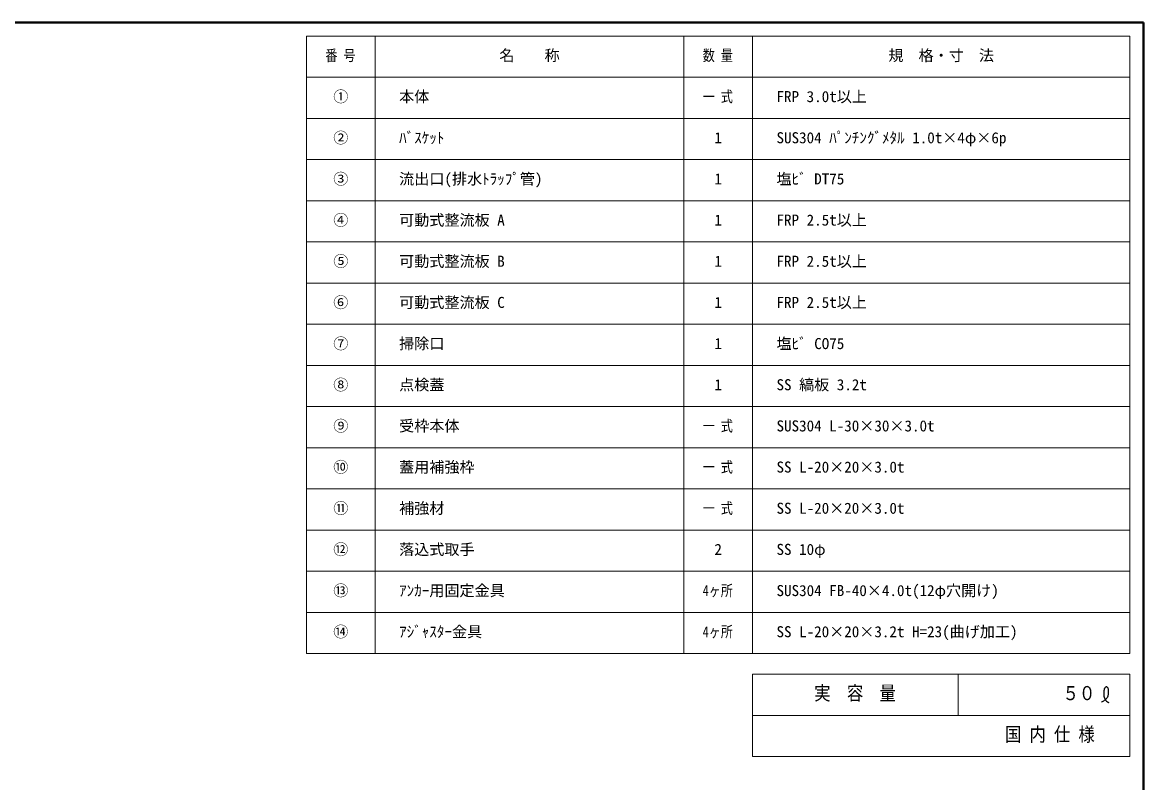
# Model space of a CAD drawing. Units: millimetres at full size, sheet at 1:8; details may follow other scales. Extents: x -1685 to 1555, y -1115 to 1133.
# Drawn here: x -79 to 1555, y 25 to 1133 of the extents above; entities that cross this region are included whole.
import ezdxf
from ezdxf.enums import TextEntityAlignment as Align

# ---------------------------------------------------------------- set-up
doc = ezdxf.new("R2010")
doc.units = ezdxf.units.MM
doc.header["$LTSCALE"] = 8
doc.layers.add('0-0_ﾚｲﾔ1', color=4, linetype='Continuous', lineweight=9)
doc.styles.add('ＭＳ ゴシック', font='')
doc.styles.get('ＭＳ ゴシック').set_extended_font_data('MS Gothic')

msp = doc.modelspace()

# ---------------------------------------------------------------- linework, layer by layer
at = {"layer": '0-0_ﾚｲﾔ1', "color": 1, "lineweight": 40}
for p, q in [((1555.424, 1133.018), (-1684.576, 1133.018)), ((1555.424, -1114.982), (1555.424, 1133.018))]:
    msp.add_line(p, q, dxfattribs=at)
at = {"layer": '0-0_ﾚｲﾔ1', "color": 3, "lineweight": 18}
for p, q in [((1535.424, 1113.018), (335.424, 1113.018)), ((435.424, 213.018), (435.424, 1113.018)), ((885.424, 213.018), (885.424, 1113.018)), ((985.424, 213.018), (985.424, 1113.018)), ((1535.424, 213.018), (1535.424, 1113.018)), ((1535.424, 1053.018), (335.424, 1053.018)), ((1535.424, 993.018), (335.424, 993.018)), ((1535.424, 933.018), (335.424, 933.018)), ((1535.424, 873.018), (335.424, 873.018)), ((1535.424, 813.018), (335.424, 813.018)), ((1535.424, 753.018), (335.424, 753.018)), ((1535.424, 693.018), (335.424, 693.018)), ((1535.424, 633.018), (335.424, 633.018)), ((1535.424, 573.018), (335.424, 573.018)), ((1535.424, 513.018), (335.424, 513.018)), ((1535.424, 453.018), (335.424, 453.018)), ((1535.424, 393.018), (335.424, 393.018)), ((1535.424, 333.018), (335.424, 333.018)), ((1535.424, 273.018), (335.424, 273.018)), ((1535.424, 183.018), (985.424, 183.018)), ((985.424, 63.018), (985.424, 183.018)), ((1285.424, 123.018), (1285.424, 183.018)), ((1535.424, 63.018), (1535.424, 183.018)), ((1535.424, 123.018), (985.424, 123.018)), ((1535.424, 63.018), (985.424, 63.018))]:
    msp.add_line(p, q, dxfattribs=at)
msp.add_lwpolyline([(1535.424, 213.018), (335.424, 213.018), (335.424, 1113.018)], dxfattribs=at)
at = {"layer": '0-0_ﾚｲﾔ1', "color": 5, "lineweight": 25}
for points in [[(1493.884, 142.179), (1494.464, 142.513), (1495.461, 143.094), (1496.449, 143.69), (1497.423, 144.309), (1498.376, 144.96), (1499.304, 145.653), (1499.828, 146.077), (1500.213, 146.407), (1500.856, 147.002), (1501.466, 147.63), (1502.034, 148.293), (1502.55, 148.991), (1503.006, 149.726), (1503.239, 150.17), (1503.407, 150.532), (1503.66, 151.172), (1503.871, 151.83), (1504.042, 152.501), (1504.174, 153.181), (1504.27, 153.865), (1504.311, 154.263), (1504.342, 154.674), (1504.372, 155.381), (1504.378, 156.089), (1504.368, 156.798), (1504.347, 157.511), (1504.324, 158.229), (1504.311, 158.648), (1504.299, 159.089), (1504.27, 159.85), (1504.209, 160.606), (1504.091, 161.348), (1503.888, 162.065), (1503.577, 162.751), (1503.336, 163.13), (1503.182, 163.333), (1502.884, 163.664), (1502.552, 163.958), (1502.193, 164.202)], [(1502.193, 164.202), (1501.814, 164.38), (1501.422, 164.479), (1501.192, 164.495), (1501.003, 164.482), (1500.678, 164.412), (1500.36, 164.286), (1500.052, 164.114), (1499.76, 163.905), (1499.488, 163.668), (1499.341, 163.52), (1499.137, 163.289), (1498.831, 162.868), (1498.575, 162.422), (1498.363, 161.956), (1498.189, 161.474), (1498.047, 160.982), (1497.977, 160.694), (1497.899, 160.332), (1497.787, 159.705), (1497.7, 159.074), (1497.63, 158.44), (1497.572, 157.805), (1497.52, 157.167), (1497.489, 156.796), (1497.452, 156.354), (1497.389, 155.592), (1497.337, 154.83), (1497.305, 154.069), (1497.304, 153.31), (1497.345, 152.555), (1497.392, 152.119), (1497.448, 151.741), (1497.577, 151.093), (1497.742, 150.452), (1497.939, 149.817), (1498.163, 149.191), (1498.41, 148.574), (1498.561, 148.221), (1498.675, 147.966)], [(1498.675, 147.966), (1498.878, 147.532), (1499.089, 147.102), (1499.31, 146.676), (1499.54, 146.253), (1499.781, 145.833), (1499.926, 145.59), (1500.099, 145.307), (1500.412, 144.826), (1500.746, 144.36), (1501.104, 143.919), (1501.49, 143.511), (1501.908, 143.147), (1502.167, 142.959), (1502.389, 142.818), (1502.789, 142.603), (1503.207, 142.416), (1503.641, 142.251), (1504.085, 142.103), (1504.535, 141.965), (1504.798, 141.887)]]:
    msp.add_lwpolyline(points, dxfattribs=at)

# ---------------------------------------------------------------- texts
at = {"layer": '0-0_ﾚｲﾔ1', "color": 7, "style": 'ＭＳ ゴシック'}
for s, height, width, p in [('番 号', 16.13, 0.8, (362.924, 1072.018)), ('数 量', 16.13, 0.8, (912.924, 1072.018)), ('一 式', 16.13, 0.8, (912.924, 1012.018)), ('一 式', 16.13, 0.8, (912.924, 532.018)), ('一 式', 16.13, 0.8, (912.924, 472.018)), ('一 式', 16.13, 0.8, (912.924, 412.018)), ('4ヶ所', 16.13, 0.8, (912.924, 292.018)), ('4ヶ所', 16.13, 0.8, (912.924, 232.018)), ('実\u3000容\u3000量', 20.53, 0.85, (1075.424, 139.018)), ('５０', 20.53, 0.85, (1437.424, 139.018)), ('国 内 仕 様', 20.53, 0.85, (1353.424, 79.018))]:
    msp.add_text(s, height=height, dxfattribs=dict(at, width=width)).set_placement(p, align=Align.BOTTOM_LEFT)
for s, p in [('名\u3000\u3000称', (616.424, 1072.018)), ('規\u3000格・寸\u3000法', (1183.424, 1072.018)), ('①', (374.424, 1012.018)), ('本体', (470.424, 1012.018)), ('FRP 3.0t以上', (1020.424, 1012.018)), ('②', (374.424, 952.018)), ('ﾊﾞｽｹｯﾄ', (470.424, 952.018)), ('1', (929.924, 952.018)), ('SUS304 ﾊﾟﾝﾁﾝｸﾞﾒﾀﾙ 1.0t×4φ×6p', (1020.424, 952.018)), ('③', (374.424, 892.018)), ('流出口(排水ﾄﾗｯﾌﾟ管)', (470.424, 892.018)), ('塩ﾋﾞ DT75', (1020.424, 892.018)), ('1', (929.924, 892.018)), ('④', (374.424, 832.018)), ('可動式整流板 A', (470.424, 832.018)), ('1', (929.924, 832.018)), ('FRP 2.5t以上', (1020.424, 832.018)), ('⑤', (374.424, 772.018)), ('可動式整流板 B', (470.424, 772.018)), ('1', (929.924, 772.018)), ('FRP 2.5t以上', (1020.424, 772.018)), ('⑥', (374.424, 712.018)), ('可動式整流板 C', (470.424, 712.018)), ('1', (929.924, 712.018)), ('FRP 2.5t以上', (1020.424, 712.018)), ('⑦', (374.424, 652.018)), ('掃除口', (470.424, 652.018)), ('1', (929.924, 652.018)), ('塩ﾋﾞ CO75', (1020.424, 652.018)), ('⑧', (374.424, 592.018)), ('点検蓋', (470.424, 592.018)), ('1', (929.924, 592.018)), ('SS 縞板 3.2t', (1020.424, 592.018)), ('⑨', (374.424, 532.018)), ('受枠本体', (470.424, 532.018)), ('SUS304 L-30×30×3.0t', (1020.424, 532.018)), ('⑩', (374.424, 472.018)), ('蓋用補強枠', (470.424, 472.018)), ('SS L-20×20×3.0t', (1020.424, 472.018)), ('⑪', (374.424, 412.018)), ('補強材', (470.424, 412.018)), ('SS L-20×20×3.0t', (1020.424, 412.018)), ('⑫', (374.424, 352.018)), ('落込式取手', (470.424, 352.018)), ('2', (929.924, 352.018)), ('SS 10φ', (1020.424, 352.018)), ('⑬', (374.424, 292.018)), ('ｱﾝｶｰ用固定金具', (470.424, 292.018)), ('SUS304 FB-40×4.0t(12φ穴開け)', (1020.424, 292.018)), ('⑭', (374.424, 232.018)), ('ｱｼﾞｬｽﾀｰ金具', (470.424, 232.018)), ('SS L-20×20×3.2t H=23(曲げ加工)', (1020.424, 232.018))]:
    msp.add_text(s, height=16.13, dxfattribs=at).set_placement(p, align=Align.BOTTOM_LEFT)

doc.saveas('drawing.dxf')
